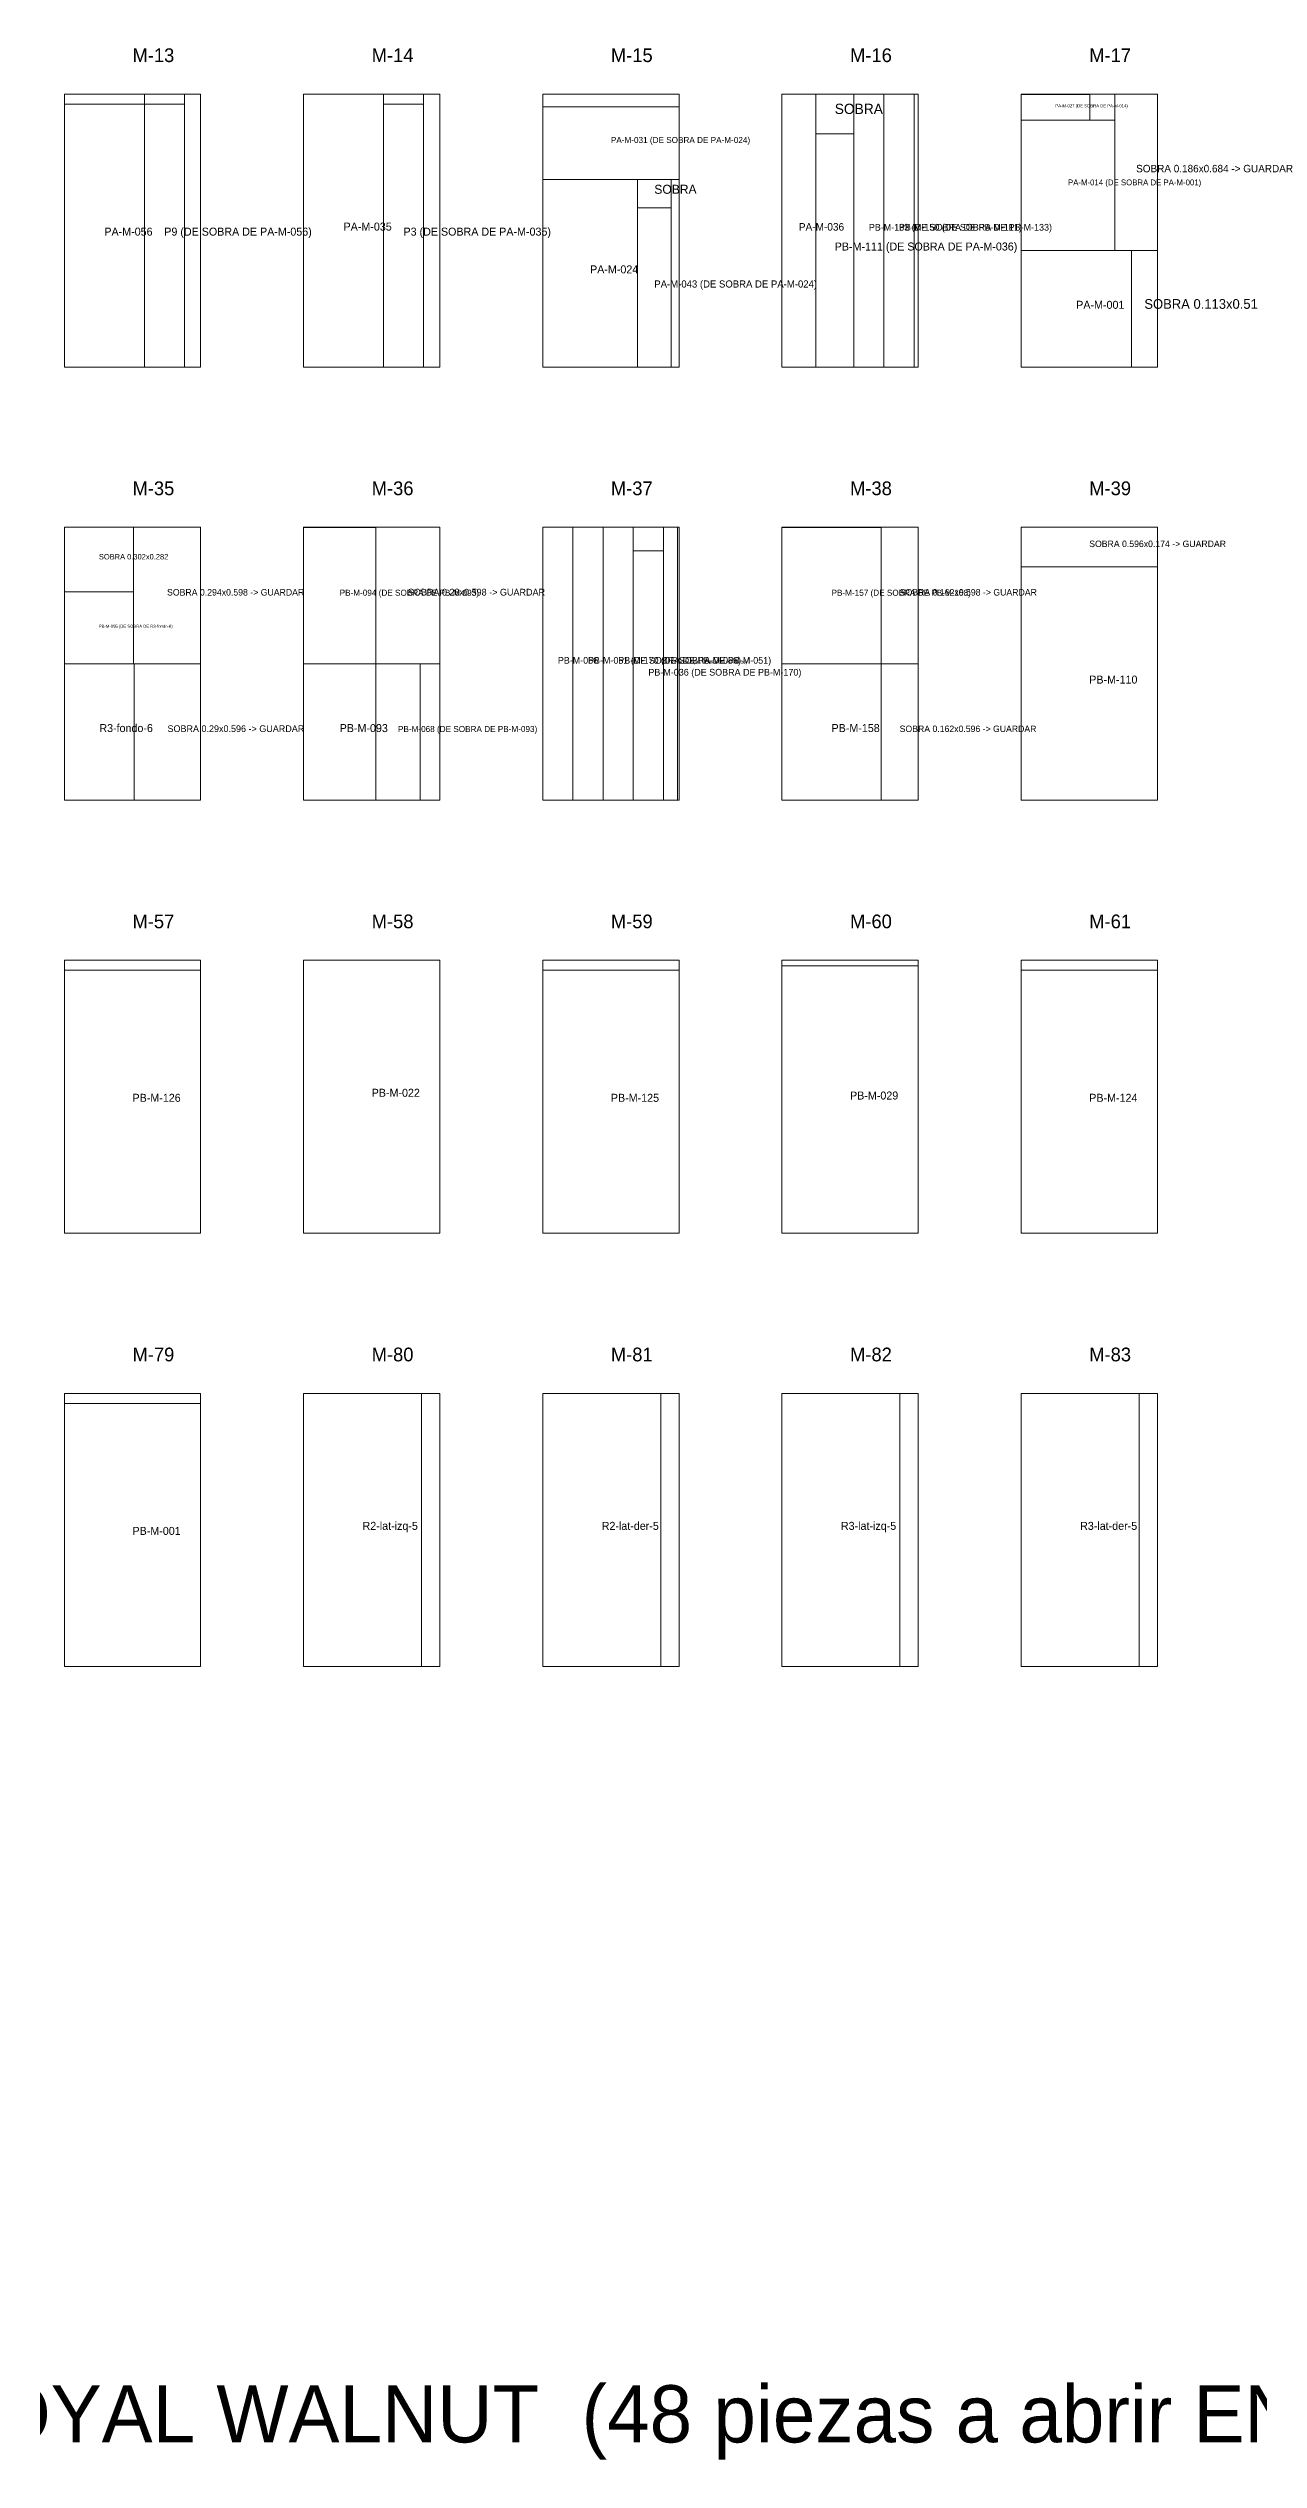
# Model space of a CAD drawing. Header units: metres. Extents: x 272.3 to 354.7, y -132.1 to -56.9.
# Drawn here: x 284.95 to 290.25, y -85.12 to -74.57 of the extents above; entities that cross this region are included whole.
import ezdxf

# ---------------------------------------------------------------- set-up
doc = ezdxf.new("R2010")
doc.units = ezdxf.units.M
for name, color, linetype, lineweight, plot in [('PLAN-CORTE-DESPERDICIO', 1, 'Continuous', 0, False), ('PLAN-CORTE-PIEZAS-A-ABRIR', 7, 'Continuous', 0, False), ('PLAN-CORTE-RECORTES', 3, 'Continuous', 0, False), ('PLAN-CORTE-SOBRANTES', 2, 'Continuous', 0, False), ('PLAN-CORTE-TEXTOS', 5, 'Continuous', 0, False)]:
    doc.layers.add(name, color=color, linetype=linetype, lineweight=lineweight, plot=plot)

msp = doc.modelspace()

# ---------------------------------------------------------------- linework, layer by layer
at = {"layer": 'PLAN-CORTE-DESPERDICIO'}
for points in [[(285.023, -74.815), (285.373, -74.815), (285.373, -74.771), (285.023, -74.771)], [(285.373, -74.815), (285.548, -74.815), (285.548, -74.771), (285.373, -74.771)], [(285.548, -75.965), (285.619, -75.965), (285.619, -74.771), (285.548, -74.771)], [(286.419, -74.815), (286.594, -74.815), (286.594, -74.771), (286.419, -74.771)], [(286.594, -75.965), (286.665, -75.965), (286.665, -74.771), (286.594, -74.771)], [(287.115, -74.826), (287.711, -74.826), (287.711, -74.771), (287.115, -74.771)], [(288.739, -75.965), (288.757, -75.965), (288.757, -74.771), (288.739, -74.771)], [(287.677, -75.965), (287.711, -75.965), (287.711, -75.144), (287.677, -75.144)], [(286.579, -77.859), (286.665, -77.859), (286.665, -77.263), (286.579, -77.263)], [(285.023, -78.603), (285.619, -78.603), (285.619, -78.559), (285.023, -78.559)], [(287.115, -78.603), (287.711, -78.603), (287.711, -78.559), (287.115, -78.559)], [(288.161, -78.583), (288.757, -78.583), (288.757, -78.559), (288.161, -78.559)], [(289.207, -78.603), (289.803, -78.603), (289.803, -78.559), (289.207, -78.559)], [(285.023, -80.497), (285.619, -80.497), (285.619, -80.453), (285.023, -80.453)], [(286.585, -81.647), (286.665, -81.647), (286.665, -80.453), (286.585, -80.453)], [(287.631, -81.647), (287.711, -81.647), (287.711, -80.453), (287.631, -80.453)], [(288.677, -81.647), (288.757, -81.647), (288.757, -80.453), (288.677, -80.453)], [(289.723, -81.647), (289.803, -81.647), (289.803, -80.453), (289.723, -80.453)]]:
    msp.add_lwpolyline(points, close=True, dxfattribs=at)
at = {"layer": 'PLAN-CORTE-PIEZAS-A-ABRIR'}
for points in [[(285.023, -75.965), (285.619, -75.965), (285.619, -74.771), (285.023, -74.771)], [(286.069, -75.965), (286.665, -75.965), (286.665, -74.771), (286.069, -74.771)], [(287.115, -75.965), (287.711, -75.965), (287.711, -74.771), (287.115, -74.771)], [(288.161, -75.965), (288.757, -75.965), (288.757, -74.771), (288.161, -74.771)], [(289.207, -75.965), (289.803, -75.965), (289.803, -74.771), (289.207, -74.771)], [(285.023, -77.859), (285.619, -77.859), (285.619, -76.665), (285.023, -76.665)], [(286.069, -77.859), (286.665, -77.859), (286.665, -76.665), (286.069, -76.665)], [(287.115, -77.859), (287.711, -77.859), (287.711, -76.665), (287.115, -76.665)], [(288.161, -77.859), (288.757, -77.859), (288.757, -76.665), (288.161, -76.665)], [(289.207, -77.859), (289.803, -77.859), (289.803, -76.665), (289.207, -76.665)], [(285.023, -79.753), (285.619, -79.753), (285.619, -78.559), (285.023, -78.559)], [(286.069, -79.753), (286.665, -79.753), (286.665, -78.559), (286.069, -78.559)], [(287.115, -79.753), (287.711, -79.753), (287.711, -78.559), (287.115, -78.559)], [(288.161, -79.753), (288.757, -79.753), (288.757, -78.559), (288.161, -78.559)], [(289.207, -79.753), (289.803, -79.753), (289.803, -78.559), (289.207, -78.559)], [(285.023, -81.647), (285.619, -81.647), (285.619, -80.453), (285.023, -80.453)], [(286.069, -81.647), (286.665, -81.647), (286.665, -80.453), (286.069, -80.453)], [(287.115, -81.647), (287.711, -81.647), (287.711, -80.453), (287.115, -80.453)], [(288.161, -81.647), (288.757, -81.647), (288.757, -80.453), (288.161, -80.453)], [(289.207, -81.647), (289.803, -81.647), (289.803, -80.453), (289.207, -80.453)]]:
    msp.add_lwpolyline(points, close=True, dxfattribs=at)
at = {"layer": 'PLAN-CORTE-RECORTES'}
for points in [[(286.069, -75.965), (286.419, -75.965), (286.419, -74.771), (286.069, -74.771)], [(288.161, -75.965), (288.309, -75.965), (288.309, -74.771), (288.161, -74.771)], [(288.475, -75.965), (288.607, -75.965), (288.607, -74.771), (288.475, -74.771)], [(288.607, -75.965), (288.739, -75.965), (288.739, -74.771), (288.607, -74.771)], [(285.023, -75.965), (285.373, -75.965), (285.373, -74.815), (285.023, -74.815)], [(285.373, -75.965), (285.548, -75.965), (285.548, -74.815), (285.373, -74.815)], [(286.419, -75.965), (286.594, -75.965), (286.594, -74.815), (286.419, -74.815)], [(287.115, -75.144), (287.711, -75.144), (287.711, -74.826), (287.115, -74.826)], [(289.207, -74.885), (289.507, -74.885), (289.507, -74.773), (289.207, -74.773)], [(288.309, -75.965), (288.475, -75.965), (288.475, -74.945), (288.309, -74.945)], [(289.207, -75.455), (289.617, -75.455), (289.617, -74.885), (289.207, -74.885)], [(287.115, -75.965), (287.529, -75.965), (287.529, -75.144), (287.115, -75.144)], [(287.529, -75.965), (287.677, -75.965), (287.677, -75.269), (287.529, -75.269)], [(289.207, -75.965), (289.69, -75.965), (289.69, -75.455), (289.207, -75.455)], [(286.069, -77.263), (286.385, -77.263), (286.385, -76.667), (286.069, -76.667)], [(287.115, -77.859), (287.247, -77.859), (287.247, -76.665), (287.115, -76.665)], [(287.247, -77.859), (287.379, -77.859), (287.379, -76.665), (287.247, -76.665)], [(287.379, -77.859), (287.511, -77.859), (287.511, -76.665), (287.379, -76.665)], [(287.643, -77.859), (287.705, -77.859), (287.705, -76.665), (287.643, -76.665)], [(288.161, -77.263), (288.595, -77.263), (288.595, -76.667), (288.161, -76.667)], [(287.511, -77.859), (287.643, -77.859), (287.643, -76.768), (287.511, -76.768)], [(289.207, -77.859), (289.803, -77.859), (289.803, -76.839), (289.207, -76.839)], [(285.023, -77.263), (285.325, -77.263), (285.325, -76.947), (285.023, -76.947)], [(285.023, -77.859), (285.329, -77.859), (285.329, -77.263), (285.023, -77.263)], [(286.069, -77.859), (286.385, -77.859), (286.385, -77.263), (286.069, -77.263)], [(286.385, -77.859), (286.579, -77.859), (286.579, -77.263), (286.385, -77.263)], [(288.161, -77.859), (288.595, -77.859), (288.595, -77.263), (288.161, -77.263)], [(286.069, -79.753), (286.665, -79.753), (286.665, -78.559), (286.069, -78.559)], [(285.023, -79.753), (285.619, -79.753), (285.619, -78.603), (285.023, -78.603)], [(287.115, -79.753), (287.711, -79.753), (287.711, -78.603), (287.115, -78.603)], [(288.161, -79.753), (288.757, -79.753), (288.757, -78.583), (288.161, -78.583)], [(289.207, -79.753), (289.803, -79.753), (289.803, -78.603), (289.207, -78.603)], [(286.069, -81.647), (286.585, -81.647), (286.585, -80.453), (286.069, -80.453)], [(287.115, -81.647), (287.631, -81.647), (287.631, -80.453), (287.115, -80.453)], [(288.161, -81.647), (288.677, -81.647), (288.677, -80.453), (288.161, -80.453)], [(289.207, -81.647), (289.723, -81.647), (289.723, -80.453), (289.207, -80.453)], [(285.023, -81.647), (285.619, -81.647), (285.619, -80.497), (285.023, -80.497)]]:
    msp.add_lwpolyline(points, close=True, dxfattribs=at)
at = {"layer": 'PLAN-CORTE-SOBRANTES'}
for points in [[(288.309, -74.945), (288.475, -74.945), (288.475, -74.771), (288.309, -74.771)], [(289.507, -74.885), (289.617, -74.885), (289.617, -74.771), (289.507, -74.771)], [(289.617, -75.455), (289.803, -75.455), (289.803, -74.771), (289.617, -74.771)], [(287.529, -75.269), (287.677, -75.269), (287.677, -75.144), (287.529, -75.144)], [(289.69, -75.965), (289.803, -75.965), (289.803, -75.455), (289.69, -75.455)], [(285.023, -76.947), (285.325, -76.947), (285.325, -76.665), (285.023, -76.665)], [(285.325, -77.263), (285.619, -77.263), (285.619, -76.665), (285.325, -76.665)], [(286.385, -77.263), (286.665, -77.263), (286.665, -76.665), (286.385, -76.665)], [(287.511, -76.768), (287.643, -76.768), (287.643, -76.665), (287.511, -76.665)], [(288.595, -77.263), (288.757, -77.263), (288.757, -76.665), (288.595, -76.665)], [(289.207, -76.839), (289.803, -76.839), (289.803, -76.665), (289.207, -76.665)], [(285.329, -77.859), (285.619, -77.859), (285.619, -77.263), (285.329, -77.263)], [(288.595, -77.859), (288.757, -77.859), (288.757, -77.263), (288.595, -77.263)]]:
    msp.add_lwpolyline(points, close=True, dxfattribs=at)

# ---------------------------------------------------------------- texts
at = {"layer": 'PLAN-CORTE-TEXTOS'}
for s, height, p in [('M-13', 0.06, (285.321, -74.631)), ('M-14', 0.06, (286.367, -74.631)), ('M-15', 0.06, (287.413, -74.631)), ('M-16', 0.06, (288.459, -74.631)), ('M-17', 0.06, (289.505, -74.631)), ('SOBRA', 0.045, (288.392, -74.858)), ('PA-M-027 (DE SOBRA DE PA-M-014)', 0.01344, (289.357, -74.829)), ('PA-M-031 (DE SOBRA DE PA-M-024)', 0.0267, (287.413, -74.985)), ('SOBRA 0.186x0.684 -> GUARDAR', 0.03257, (289.71, -75.113)), ('SOBRA', 0.0395, (287.603, -75.207)), ('PA-M-014 (DE SOBRA DE PA-M-001)', 0.02554, (289.412, -75.17)), ('PA-M-056', 0.035, (285.198, -75.39)), ('P9 (DE SOBRA DE PA-M-056)', 0.035, (285.46, -75.39)), ('PA-M-035', 0.035, (286.244, -75.368)), ('P3 (DE SOBRA DE PA-M-035)', 0.035, (286.506, -75.39)), ('PA-M-036', 0.0329, (288.235, -75.368)), ('PB-M-133 (DE SOBRA DE PB-M-111)', 0.02933, (288.541, -75.368)), ('PB-M-150 (DE SOBRA DE PB-M-133)', 0.02933, (288.673, -75.368)), ('PB-M-111 (DE SOBRA DE PA-M-036)', 0.035, (288.392, -75.455)), ('PA-M-024', 0.035, (287.322, -75.555)), ('PA-M-043 (DE SOBRA DE PA-M-024)', 0.0312, (287.603, -75.617)), ('PA-M-001', 0.035, (289.448, -75.71)), ('SOBRA 0.113x0.51', 0.04251, (289.746, -75.71)), ('M-35', 0.06, (285.321, -76.525)), ('M-36', 0.06, (286.367, -76.525)), ('M-37', 0.06, (287.413, -76.525)), ('M-38', 0.06, (288.459, -76.525)), ('M-39', 0.06, (289.505, -76.525)), ('SOBRA 0.596x0.174 -> GUARDAR', 0.02838, (289.505, -76.752)), ('SOBRA 0.302x0.282', 0.02369, (285.174, -76.806)), ('SOBRA 0.294x0.598 -> GUARDAR', 0.02848, (285.472, -76.964)), ('PB-M-094 (DE SOBRA DE PB-M-093)', 0.0267, (286.227, -76.965)), ('SOBRA 0.28x0.598 -> GUARDAR', 0.02953, (286.525, -76.964)), ('PB-M-157 (DE SOBRA DE PB-M-158)', 0.0267, (288.378, -76.965)), ('SOBRA 0.162x0.598 -> GUARDAR', 0.02848, (288.676, -76.964)), ('PB-M-095 (DE SOBRA DE R3-fondo-6)', 0.0133, (285.174, -77.105)), ('PB-M-066', 0.0293, (287.181, -77.262)), ('PB-M-051 (DE SOBRA DE PB-M-066)', 0.02933, (287.313, -77.262)), ('PB-M-170 (DE SOBRA DE PB-M-051)', 0.02933, (287.445, -77.262)), ('PB-M-036 (DE SOBRA DE PB-M-170)', 0.02933, (287.577, -77.314)), ('R1-fondo-7 (DE SOBRA DE PB-M-036)', 0.01378, (287.674, -77.262)), ('PB-M-110', 0.035, (289.505, -77.349)), ('R3-fondo-6', 0.035, (285.176, -77.561)), ('SOBRA 0.29x0.596 -> GUARDAR', 0.02943, (285.474, -77.561)), ('PB-M-093', 0.035, (286.227, -77.561)), ('PB-M-068 (DE SOBRA DE PB-M-093)', 0.0267, (286.482, -77.561)), ('PB-M-158', 0.035, (288.378, -77.561)), ('SOBRA 0.162x0.596 -> GUARDAR', 0.02838, (288.676, -77.561)), ('M-58', 0.06, (286.367, -78.419)), ('M-59', 0.06, (287.413, -78.419)), ('M-60', 0.06, (288.459, -78.419)), ('M-61', 0.06, (289.505, -78.419)), ('M-57', 0.06, (285.321, -78.419)), ('PB-M-126', 0.035, (285.321, -79.178)), ('PB-M-022', 0.035, (286.367, -79.156)), ('PB-M-125', 0.035, (287.413, -79.178)), ('PB-M-029', 0.035, (288.459, -79.168)), ('PB-M-124', 0.035, (289.505, -79.178)), ('M-79', 0.06, (285.321, -80.313)), ('M-80', 0.06, (286.367, -80.313)), ('M-81', 0.06, (287.413, -80.313)), ('M-82', 0.06, (288.459, -80.313)), ('M-83', 0.06, (289.505, -80.313)), ('PB-M-001', 0.035, (285.321, -81.072)), ('R2-lat-izq-5', 0.035, (286.327, -81.05)), ('R2-lat-der-5', 0.035, (287.373, -81.05)), ('R3-lat-izq-5', 0.035, (288.419, -81.05)), ('R3-lat-der-5', 0.035, (289.465, -81.05)), ('PLAN DE CORTE - ROYAL WALNUT  (48 piezas a abrir EN ORDEN: RW-01 = primer corte, PLANTA ALTA junto a la ESCALERA, y se avanza alejandose; al terminar P.A. sigue P.B.; amarillo = SOBRANTE con su medida -> GUARDAR EN RESERVA; rojo = desperdicio)', 0.25, (281.471, -85.041))]:
    msp.add_text(s, height=height, dxfattribs=at).set_placement(p)

doc.saveas('drawing.dxf')
